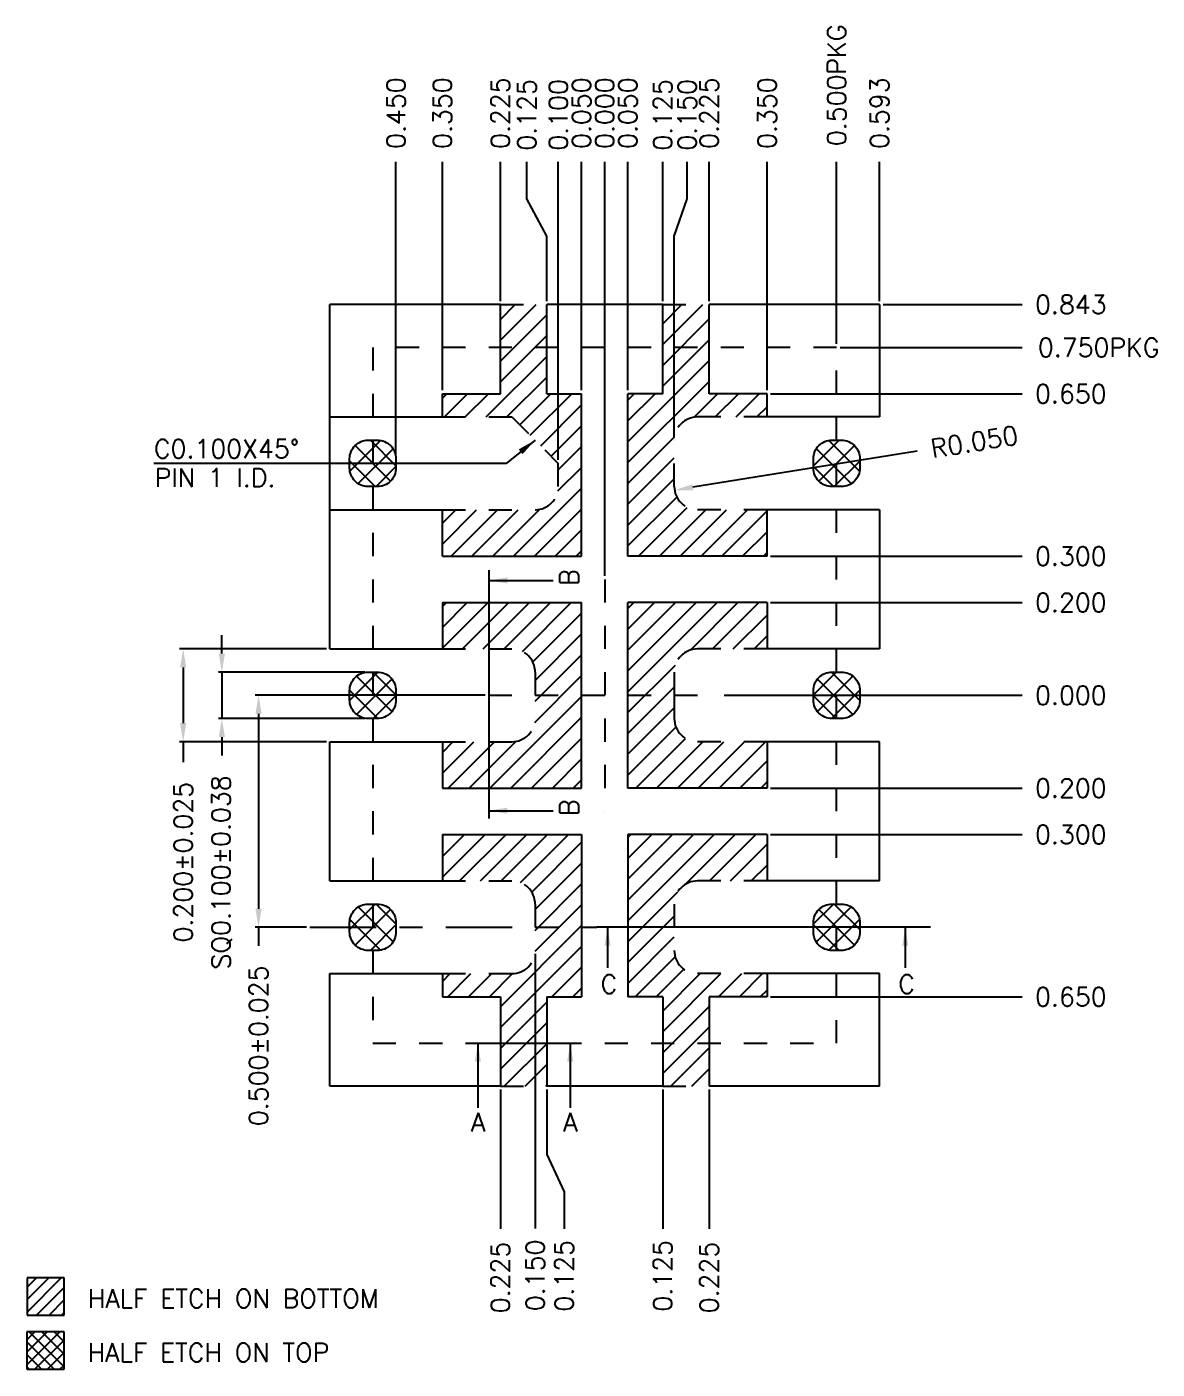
# Model space of a CAD drawing. Header units: millimetres. Extents: x 424.8 to 433.56, y 107.99 to 113.78.
# Drawn here: x 424.8 to 429.67, y 107.99 to 113.78 of the extents above; entities that cross this region are included whole.
import ezdxf
from ezdxf.enums import TextEntityAlignment as Align

# ---------------------------------------------------------------- set-up
doc = ezdxf.new("R2010")
doc.units = ezdxf.units.MM
doc.header["$LTSCALE"] = 0.5
doc.header["$PDMODE"] = 98
for name, pattern in [('CENTER', [50.8, 31.75, -6.35, 6.35, -6.35]), ('CENTER2', [28.575, 19.05, -3.175, 3.175, -3.175]), ('HIDDEN', [0.375, 0.25, -0.125])]:
    doc.linetypes.add(name, pattern=pattern)
doc.layers.add('1', color=7, linetype='Continuous')
doc.layers.add('1D', color=4, linetype='Continuous')
doc.styles.add('SIMPLEX', font='simplex.shx', dxfattribs={"bigfont": 'AllInOneBig.shx'})
doc.dimstyles.new('Standard4', dxfattribs={"dimtxt": 0.08, "dimasz": 0.08, "dimexe": 0.015, "dimexo": 0.015, "dimgap": 0.05, "dimtad": 1, "dimdec": 3, "dimlfac": 0.5, "dimrnd": 5e-06, "dimzin": 1, "dimtxsty": 'SIMPLEX', "dimcen": 0.1905, "dimclrd": 256, "dimclre": 256, "dimclrt": 256, "dimazin": 3, "dimtp": 0.03, "dimtm": 0.05, "dimtfac": 0.8, "dimtdec": 3, "dimtmove": 0, "dimatfit": 3, "dimfxl": 0.05, "dimtzin": 4, "dimlwd": -1, "dimlwe": -1})

# ---------------------------------------------------------------- blocks, each defined once
blk = doc.blocks.new('*D150')
at = {"ltscale": 0.1, "transparency": 16777216}
blk.add_line((428.3049, 112.397), (429.0899, 112.397), dxfattribs=at)
at = {"layer": 'Defpoints', "color": 0, "ltscale": 0.1, "transparency": 16777216}
for p in [(428.2899, 112.397), (429.0899, 112.397), (427.2899, 110.897)]:
    blk.add_point(p, dxfattribs=at)
at = {"ltscale": 0.1, "transparency": 16777216, "insert": (429.4199, 112.397), "char_height": 0.08, "attachment_point": 5, "style": 'SIMPLEX'}
blk.add_mtext('\\A1;0.750PKG', dxfattribs=at)
blk = doc.blocks.new('*D151')
at = {"ltscale": 0.1, "transparency": 16777216}
blk.add_line((428.2899, 112.412), (428.2899, 113.197), dxfattribs=at)
at = {"layer": 'Defpoints', "color": 0, "ltscale": 0.1, "transparency": 16777216}
for p in [(428.2899, 113.197), (428.2899, 112.397), (427.2899, 110.897)]:
    blk.add_point(p, dxfattribs=at)
at = {"ltscale": 0.1, "transparency": 16777216, "insert": (428.2899, 113.527), "char_height": 0.08, "attachment_point": 5, "rotation": 90, "style": 'SIMPLEX'}
blk.add_mtext('\\A1;0.500PKG', dxfattribs=at)
blk = doc.blocks.new('*D152')
at = {"ltscale": 0.1, "transparency": 16777216}
blk.add_line((428.4899, 112.582), (429.0899, 112.582), dxfattribs=at)
at = {"layer": 'Defpoints', "color": 0, "ltscale": 0.1, "transparency": 16777216}
for p in [(428.4749, 112.582), (429.0899, 112.582), (427.2899, 110.897)]:
    blk.add_point(p, dxfattribs=at)
at = {"ltscale": 0.1, "transparency": 16777216, "insert": (429.2999, 112.582), "char_height": 0.08, "attachment_point": 5, "style": 'SIMPLEX'}
blk.add_mtext('\\A1;0.843', dxfattribs=at)
blk = doc.blocks.new('*D153')
at = {"ltscale": 0.1, "transparency": 16777216}
blk.add_line((428.4749, 112.597), (428.4749, 113.197), dxfattribs=at)
at = {"layer": 'Defpoints', "color": 0, "ltscale": 0.1, "transparency": 16777216}
for p in [(428.4749, 113.197), (428.4749, 112.582), (427.2899, 110.897)]:
    blk.add_point(p, dxfattribs=at)
at = {"ltscale": 0.1, "transparency": 16777216, "insert": (428.4749, 113.407), "char_height": 0.08, "attachment_point": 5, "rotation": 90, "style": 'SIMPLEX'}
blk.add_mtext('\\A1;0.593', dxfattribs=at)
blk = doc.blocks.new('*D154')
at = {"ltscale": 0.1, "transparency": 16777216}
blk.add_line((428.0049, 112.197), (429.0899, 112.197), dxfattribs=at)
at = {"layer": 'Defpoints', "color": 0, "ltscale": 0.1, "transparency": 16777216}
for p in [(427.9899, 112.197), (429.0899, 112.197), (427.2899, 110.897)]:
    blk.add_point(p, dxfattribs=at)
at = {"ltscale": 0.1, "transparency": 16777216, "insert": (429.2999, 112.197), "char_height": 0.08, "attachment_point": 5, "style": 'SIMPLEX'}
blk.add_mtext('\\A1;0.650', dxfattribs=at)
blk = doc.blocks.new('*D155')
at = {"ltscale": 0.1, "transparency": 16777216}
blk.add_line((428.0049, 111.497), (429.0899, 111.497), dxfattribs=at)
at = {"layer": 'Defpoints', "color": 0, "ltscale": 0.1, "transparency": 16777216}
for p in [(427.9899, 111.497), (429.0899, 111.497), (427.2899, 110.897)]:
    blk.add_point(p, dxfattribs=at)
at = {"ltscale": 0.1, "transparency": 16777216, "insert": (429.2999, 111.497), "char_height": 0.08, "attachment_point": 5, "style": 'SIMPLEX'}
blk.add_mtext('\\A1;0.300', dxfattribs=at)
blk = doc.blocks.new('*D156')
at = {"ltscale": 0.1, "transparency": 16777216}
blk.add_line((428.0049, 111.297), (429.0899, 111.297), dxfattribs=at)
at = {"layer": 'Defpoints', "color": 0, "ltscale": 0.1, "transparency": 16777216}
for p in [(427.9899, 111.297), (429.0899, 111.297), (427.2899, 110.897)]:
    blk.add_point(p, dxfattribs=at)
at = {"ltscale": 0.1, "transparency": 16777216, "insert": (429.2999, 111.297), "char_height": 0.08, "attachment_point": 5, "style": 'SIMPLEX'}
blk.add_mtext('\\A1;0.200', dxfattribs=at)
blk = doc.blocks.new('*D157')
at = {"ltscale": 0.1, "transparency": 16777216}
blk.add_line((428.0049, 110.497), (429.0899, 110.497), dxfattribs=at)
at = {"layer": 'Defpoints', "color": 0, "ltscale": 0.1, "transparency": 16777216}
for p in [(427.2899, 110.897), (427.9899, 110.497), (429.0899, 110.497)]:
    blk.add_point(p, dxfattribs=at)
at = {"ltscale": 0.1, "transparency": 16777216, "insert": (429.2999, 110.497), "char_height": 0.08, "attachment_point": 5, "style": 'SIMPLEX'}
blk.add_mtext('\\A1;0.200', dxfattribs=at)
blk = doc.blocks.new('*D158')
at = {"ltscale": 0.1, "transparency": 16777216}
blk.add_line((428.0049, 110.297), (429.0899, 110.297), dxfattribs=at)
at = {"layer": 'Defpoints', "color": 0, "ltscale": 0.1, "transparency": 16777216}
for p in [(427.2899, 110.897), (427.9899, 110.297), (429.0899, 110.297)]:
    blk.add_point(p, dxfattribs=at)
at = {"ltscale": 0.1, "transparency": 16777216, "insert": (429.2999, 110.297), "char_height": 0.08, "attachment_point": 5, "style": 'SIMPLEX'}
blk.add_mtext('\\A1;0.300', dxfattribs=at)
blk = doc.blocks.new('*D159')
at = {"ltscale": 0.1, "transparency": 16777216}
blk.add_line((428.0049, 109.597), (429.0899, 109.597), dxfattribs=at)
at = {"layer": 'Defpoints', "color": 0, "ltscale": 0.1, "transparency": 16777216}
for p in [(427.2899, 110.897), (427.9899, 109.597), (429.0899, 109.597)]:
    blk.add_point(p, dxfattribs=at)
at = {"ltscale": 0.1, "transparency": 16777216, "insert": (429.2999, 109.597), "char_height": 0.08, "attachment_point": 5, "style": 'SIMPLEX'}
blk.add_mtext('\\A1;0.650', dxfattribs=at)
blk = doc.blocks.new('*D160')
at = {"ltscale": 0.1, "transparency": 16777216}
blk.add_line((427.7399, 109.197), (427.7399, 108.597), dxfattribs=at)
at = {"layer": 'Defpoints', "color": 0, "ltscale": 0.1, "transparency": 16777216}
for p in [(427.2899, 110.897), (427.7399, 109.212), (427.7399, 108.597)]:
    blk.add_point(p, dxfattribs=at)
at = {"ltscale": 0.1, "transparency": 16777216, "insert": (427.7399, 108.387), "char_height": 0.08, "attachment_point": 5, "rotation": 90, "style": 'SIMPLEX'}
blk.add_mtext('\\A1;0.225', dxfattribs=at)
blk = doc.blocks.new('*D161')
at = {"ltscale": 0.1, "transparency": 16777216}
blk.add_line((427.5399, 109.197), (427.5399, 108.597), dxfattribs=at)
at = {"layer": 'Defpoints', "color": 0, "ltscale": 0.1, "transparency": 16777216}
for p in [(427.2899, 110.897), (427.5399, 109.212), (427.5399, 108.597)]:
    blk.add_point(p, dxfattribs=at)
at = {"ltscale": 0.1, "transparency": 16777216, "insert": (427.5399, 108.3946), "char_height": 0.08, "attachment_point": 5, "rotation": 90, "style": 'SIMPLEX'}
blk.add_mtext('\\A1;0.125', dxfattribs=at)
blk = doc.blocks.new('*D162')
at = {"ltscale": 0.1, "transparency": 16777216}
for p, q in [((427.0399, 109.197), (427.0399, 108.917)), ((427.0399, 108.917), (427.1152, 108.757)), ((427.1152, 108.757), (427.1152, 108.597))]:
    blk.add_line(p, q, dxfattribs=at)
at = {"layer": 'Defpoints', "color": 0, "ltscale": 0.1, "transparency": 16777216}
for p in [(427.2899, 110.897), (427.0399, 109.212), (427.1152, 108.597)]:
    blk.add_point(p, dxfattribs=at)
at = {"ltscale": 0.1, "transparency": 16777216, "insert": (427.1152, 108.3946), "char_height": 0.08, "attachment_point": 5, "rotation": 90, "style": 'SIMPLEX'}
blk.add_mtext('\\A1;0.125', dxfattribs=at)
blk = doc.blocks.new('*D163')
at = {"ltscale": 0.1, "transparency": 16777216}
blk.add_line((426.8399, 109.197), (426.8399, 108.597), dxfattribs=at)
at = {"layer": 'Defpoints', "color": 0, "ltscale": 0.1, "transparency": 16777216}
for p in [(427.2899, 110.897), (426.8399, 109.212), (426.8399, 108.597)]:
    blk.add_point(p, dxfattribs=at)
at = {"ltscale": 0.1, "transparency": 16777216, "insert": (426.8399, 108.387), "char_height": 0.08, "attachment_point": 5, "rotation": 90, "style": 'SIMPLEX'}
blk.add_mtext('\\A1;0.225', dxfattribs=at)
blk = doc.blocks.new('*D164')
at = {"ltscale": 0.1, "transparency": 16777216}
for p, q in [((426.0899, 111.097), (425.4572, 111.097)), ((425.4722, 111.017), (425.4722, 110.777)), ((426.0899, 110.697), (425.4572, 110.697)), ((425.4722, 110.697), (425.4722, 110.6088))]:
    blk.add_line(p, q, dxfattribs=at)
for points in [[(425.4589, 111.017), (425.4856, 111.017), (425.4722, 111.097)], [(425.4589, 110.777), (425.4856, 110.777), (425.4722, 110.697)]]:
    blk.add_solid(points, dxfattribs=at)
at = {"layer": 'Defpoints', "color": 0, "ltscale": 0.1, "transparency": 16777216}
for p in [(425.4722, 111.097), (426.1049, 111.097), (426.1049, 110.697)]:
    blk.add_point(p, dxfattribs=at)
at = {"ltscale": 0.1, "transparency": 16777216, "insert": (425.4722, 110.1778), "char_height": 0.08, "attachment_point": 5, "rotation": 90, "style": 'SIMPLEX'}
blk.add_mtext('\\A1;0.200%%P0.025', dxfattribs=at)
blk = doc.blocks.new('*D165')
at = {"ltscale": 0.1, "transparency": 16777216}
for p, q in [((426.7749, 110.897), (425.7824, 110.897)), ((425.7974, 110.817), (425.7974, 109.977)), ((426.0039, 109.897), (425.7824, 109.897)), ((425.7974, 109.897), (425.7974, 109.817))]:
    blk.add_line(p, q, dxfattribs=at)
for points in [[(425.7841, 110.817), (425.8108, 110.817), (425.7974, 110.897)], [(425.7841, 109.977), (425.8108, 109.977), (425.7974, 109.897)]]:
    blk.add_solid(points, dxfattribs=at)
at = {"layer": 'Defpoints', "color": 0, "ltscale": 0.1, "transparency": 16777216}
for p in [(426.7899, 110.897), (425.7974, 109.897), (426.0189, 109.897)]:
    blk.add_point(p, dxfattribs=at)
at = {"ltscale": 0.1, "transparency": 16777216, "insert": (425.7974, 109.386), "char_height": 0.08, "attachment_point": 5, "rotation": 90, "style": 'SIMPLEX'}
blk.add_mtext('\\A1;0.500%%P0.025', dxfattribs=at)
blk = doc.blocks.new('*D166')
at = {"ltscale": 0.1, "transparency": 16777216}
blk.add_line((427.8049, 110.897), (429.0899, 110.897), dxfattribs=at)
at = {"layer": 'Defpoints', "color": 0, "ltscale": 0.1, "transparency": 16777216}
for p in [(427.2899, 110.897), (427.7899, 110.897), (429.0899, 110.897)]:
    blk.add_point(p, dxfattribs=at)
at = {"ltscale": 0.1, "transparency": 16777216, "insert": (429.2999, 110.897), "char_height": 0.08, "attachment_point": 5, "style": 'SIMPLEX'}
blk.add_mtext('\\A1;0.000', dxfattribs=at)
blk = doc.blocks.new('*D167')
at = {"ltscale": 0.1, "transparency": 16777216}
blk.add_line((427.2899, 111.412), (427.2899, 113.197), dxfattribs=at)
at = {"layer": 'Defpoints', "color": 0, "ltscale": 0.1, "transparency": 16777216}
for p in [(427.2899, 113.197), (427.2899, 111.397), (427.2899, 110.897)]:
    blk.add_point(p, dxfattribs=at)
at = {"ltscale": 0.1, "transparency": 16777216, "insert": (427.2899, 113.407), "char_height": 0.08, "attachment_point": 5, "rotation": 90, "style": 'SIMPLEX'}
blk.add_mtext('\\A1;0.000', dxfattribs=at)
blk = doc.blocks.new('*D168')
at = {"ltscale": 0.1, "transparency": 16777216}
blk.add_line((427.7399, 112.597), (427.7399, 113.197), dxfattribs=at)
at = {"layer": 'Defpoints', "color": 0, "ltscale": 0.1, "transparency": 16777216}
for p in [(427.7399, 113.197), (427.7399, 112.582), (427.2899, 110.897)]:
    blk.add_point(p, dxfattribs=at)
at = {"ltscale": 0.1, "transparency": 16777216, "insert": (427.7399, 113.407), "char_height": 0.08, "attachment_point": 5, "rotation": 90, "style": 'SIMPLEX'}
blk.add_mtext('\\A1;0.225', dxfattribs=at)
blk = doc.blocks.new('*D169')
at = {"ltscale": 0.1, "transparency": 16777216}
blk.add_line((427.5399, 112.597), (427.5399, 113.197), dxfattribs=at)
at = {"layer": 'Defpoints', "color": 0, "ltscale": 0.1, "transparency": 16777216}
for p in [(427.5399, 113.197), (427.5399, 112.582), (427.2899, 110.897)]:
    blk.add_point(p, dxfattribs=at)
at = {"ltscale": 0.1, "transparency": 16777216, "insert": (427.5399, 113.3994), "char_height": 0.08, "attachment_point": 5, "rotation": 90, "style": 'SIMPLEX'}
blk.add_mtext('\\A1;0.125', dxfattribs=at)
blk = doc.blocks.new('*D170')
at = {"ltscale": 0.1, "transparency": 16777216}
blk.add_line((427.3899, 112.212), (427.3899, 113.197), dxfattribs=at)
at = {"layer": 'Defpoints', "color": 0, "ltscale": 0.1, "transparency": 16777216}
for p in [(427.3899, 113.197), (427.3899, 112.197), (427.2899, 110.897)]:
    blk.add_point(p, dxfattribs=at)
at = {"ltscale": 0.1, "transparency": 16777216, "insert": (427.3899, 113.407), "char_height": 0.08, "attachment_point": 5, "rotation": 90, "style": 'SIMPLEX'}
blk.add_mtext('\\A1;0.050', dxfattribs=at)
blk = doc.blocks.new('*D171')
at = {"ltscale": 0.1, "transparency": 16777216}
blk.add_line((427.1899, 112.212), (427.1899, 113.197), dxfattribs=at)
at = {"layer": 'Defpoints', "color": 0, "ltscale": 0.1, "transparency": 16777216}
for p in [(427.1899, 113.197), (427.1899, 112.197), (427.2899, 110.897)]:
    blk.add_point(p, dxfattribs=at)
at = {"ltscale": 0.1, "transparency": 16777216, "insert": (427.1899, 113.407), "char_height": 0.08, "attachment_point": 5, "rotation": 90, "style": 'SIMPLEX'}
blk.add_mtext('\\A1;0.050', dxfattribs=at)
blk = doc.blocks.new('*D172')
at = {"ltscale": 0.1, "transparency": 16777216}
for p, q in [((426.9539, 113.037), (426.9539, 113.197)), ((427.0399, 112.877), (426.9539, 113.037)), ((427.0399, 112.597), (427.0399, 112.877))]:
    blk.add_line(p, q, dxfattribs=at)
at = {"layer": 'Defpoints', "color": 0, "ltscale": 0.1, "transparency": 16777216}
for p in [(426.9539, 113.197), (427.0399, 112.582), (427.2899, 110.897)]:
    blk.add_point(p, dxfattribs=at)
at = {"ltscale": 0.1, "transparency": 16777216, "insert": (426.9539, 113.3994), "char_height": 0.08, "attachment_point": 5, "rotation": 90, "style": 'SIMPLEX'}
blk.add_mtext('\\A1;0.125', dxfattribs=at)
blk = doc.blocks.new('*D173')
at = {"ltscale": 0.1, "transparency": 16777216}
blk.add_line((426.8399, 112.597), (426.8399, 113.197), dxfattribs=at)
at = {"layer": 'Defpoints', "color": 0, "ltscale": 0.1, "transparency": 16777216}
for p in [(426.8399, 113.197), (426.8399, 112.582), (427.2899, 110.897)]:
    blk.add_point(p, dxfattribs=at)
at = {"ltscale": 0.1, "transparency": 16777216, "insert": (426.8399, 113.407), "char_height": 0.08, "attachment_point": 5, "rotation": 90, "style": 'SIMPLEX'}
blk.add_mtext('\\A1;0.225', dxfattribs=at)
blk = doc.blocks.new('*D174')
at = {"ltscale": 0.1, "transparency": 16777216}
blk.add_line((426.5899, 112.212), (426.5899, 113.197), dxfattribs=at)
at = {"layer": 'Defpoints', "color": 0, "ltscale": 0.1, "transparency": 16777216}
for p in [(426.5899, 113.197), (426.5899, 112.197), (427.2899, 110.897)]:
    blk.add_point(p, dxfattribs=at)
at = {"ltscale": 0.1, "transparency": 16777216, "insert": (426.5899, 113.407), "char_height": 0.08, "attachment_point": 5, "rotation": 90, "style": 'SIMPLEX'}
blk.add_mtext('\\A1;0.350', dxfattribs=at)
blk = doc.blocks.new('*D175')
at = {"ltscale": 0.1, "transparency": 16777216}
blk.add_line((427.9899, 112.212), (427.9899, 113.197), dxfattribs=at)
at = {"layer": 'Defpoints', "color": 0, "ltscale": 0.1, "transparency": 16777216}
for p in [(427.9899, 113.197), (427.9899, 112.197), (427.2899, 110.897)]:
    blk.add_point(p, dxfattribs=at)
at = {"ltscale": 0.1, "transparency": 16777216, "insert": (427.9899, 113.407), "char_height": 0.08, "attachment_point": 5, "rotation": 90, "style": 'SIMPLEX'}
blk.add_mtext('\\A1;0.350', dxfattribs=at)
blk = doc.blocks.new('*D176')
at = {"ltscale": 0.1, "transparency": 16777216}
blk.add_line((428.6368, 111.9502), (427.6701, 111.7938), dxfattribs=at)
blk.add_solid([(427.668, 111.807), (427.6723, 111.7806), (427.5912, 111.781)], dxfattribs=at)
at = {"layer": 'Defpoints', "color": 0, "ltscale": 0.1, "transparency": 16777216}
for p in [(427.5912, 111.781), (427.6899, 111.797)]:
    blk.add_point(p, dxfattribs=at)
at = {"ltscale": 0.1, "transparency": 16777216, "insert": (428.8836, 111.9901), "char_height": 0.08, "attachment_point": 5, "rotation": 9.18744, "style": 'SIMPLEX'}
blk.add_mtext('\\A1;R0.050', dxfattribs=at)
blk = doc.blocks.new('*D177')
at = {"ltscale": 0.1, "transparency": 16777216}
for p, q in [((425.6392, 111.077), (425.6392, 111.157)), ((426.2549, 110.997), (425.6242, 110.997)), ((425.6392, 110.997), (425.6392, 110.797)), ((426.2549, 110.797), (425.6242, 110.797)), ((425.6392, 110.717), (425.6392, 110.637))]:
    blk.add_line(p, q, dxfattribs=at)
for points in [[(425.6259, 111.077), (425.6525, 111.077), (425.6392, 110.997)], [(425.6259, 110.717), (425.6525, 110.717), (425.6392, 110.797)]]:
    blk.add_solid(points, dxfattribs=at)
at = {"layer": 'Defpoints', "color": 0, "ltscale": 0.1, "transparency": 16777216}
for p in [(425.6392, 110.997), (426.2699, 110.997), (426.2699, 110.797)]:
    blk.add_point(p, dxfattribs=at)
at = {"ltscale": 0.1, "transparency": 16777216, "insert": (425.6392, 110.1337), "char_height": 0.08, "attachment_point": 5, "rotation": 90, "style": 'SIMPLEX'}
blk.add_mtext('\\A1;SQ0.100%%P0.038', dxfattribs=at)
blk = doc.blocks.new('*D178')
at = {"ltscale": 0.1, "transparency": 16777216}
blk.add_line((426.3899, 111.932), (426.3899, 113.197), dxfattribs=at)
at = {"layer": 'Defpoints', "color": 0, "ltscale": 0.1, "transparency": 16777216}
for p in [(426.3899, 113.197), (426.3899, 111.917), (427.2899, 110.897)]:
    blk.add_point(p, dxfattribs=at)
at = {"ltscale": 0.1, "transparency": 16777216, "insert": (426.3899, 113.407), "char_height": 0.08, "attachment_point": 5, "rotation": 90, "style": 'SIMPLEX'}
blk.add_mtext('\\A1;0.450', dxfattribs=at)
blk = doc.blocks.new('*D179')
at = {"ltscale": 0.1, "transparency": 16777216}
for p, q in [((427.6451, 113.037), (427.6451, 113.197)), ((427.5899, 112.877), (427.6451, 113.037)), ((427.5899, 112.012), (427.5899, 112.877))]:
    blk.add_line(p, q, dxfattribs=at)
at = {"layer": 'Defpoints', "color": 0, "ltscale": 0.1, "transparency": 16777216}
for p in [(427.6451, 113.197), (427.5899, 111.997), (427.2899, 110.897)]:
    blk.add_point(p, dxfattribs=at)
at = {"ltscale": 0.1, "transparency": 16777216, "insert": (427.6451, 113.3994), "char_height": 0.08, "attachment_point": 5, "rotation": 90, "style": 'SIMPLEX'}
blk.add_mtext('\\A1;0.150', dxfattribs=at)
blk = doc.blocks.new('*D180')
at = {"ltscale": 0.1, "transparency": 16777216}
blk.add_line((427.0899, 111.912), (427.0899, 113.197), dxfattribs=at)
at = {"layer": 'Defpoints', "color": 0, "ltscale": 0.1, "transparency": 16777216}
for p in [(427.0899, 113.197), (427.0899, 111.897), (427.2899, 110.897)]:
    blk.add_point(p, dxfattribs=at)
at = {"ltscale": 0.1, "transparency": 16777216, "insert": (427.0899, 113.3994), "char_height": 0.08, "attachment_point": 5, "rotation": 90, "style": 'SIMPLEX'}
blk.add_mtext('\\A1;0.100', dxfattribs=at)
blk = doc.blocks.new('*D227')
at = {"ltscale": 0.1, "transparency": 16777216}
blk.add_line((426.9899, 109.782), (426.9899, 108.5986), dxfattribs=at)
at = {"layer": 'Defpoints', "color": 0, "ltscale": 0.1, "transparency": 16777216}
for p in [(427.2899, 110.897), (426.9899, 109.797), (426.9899, 108.5986)]:
    blk.add_point(p, dxfattribs=at)
at = {"ltscale": 0.1, "transparency": 16777216, "insert": (426.9899, 108.3963), "char_height": 0.08, "attachment_point": 5, "rotation": 90, "style": 'SIMPLEX'}
blk.add_mtext('\\A1;0.150', dxfattribs=at)

msp = doc.modelspace()

# ---------------------------------------------------------------- hatches: boundary and pattern name
at = {"ltscale": 0.1}
h = msp.add_hatch(dxfattribs=at)
h.set_pattern_fill('ANSI31', color=4, scale=0.02, style=0)
h.set_pattern_definition([(45, (492.28157, 114.738305), (-0.04490128, 0.04490128), [])])
h.paths.add_polyline_path([(427.0399, 112.582), (426.8399, 112.582), (426.8399, 112.197), (426.5899, 112.197), (426.5899, 112.097), (426.8899, 112.097), (427.0899, 111.897), (427.0899, 111.797, -0.414214), (426.9899, 111.697), (426.5899, 111.697), (426.5899, 111.497), (427.1899, 111.497), (427.1899, 112.197), (427.0399, 112.197)])
h.paths.add_polyline_path([(427.7399, 112.582), (427.5399, 112.582), (427.5399, 112.197), (427.3899, 112.197), (427.3899, 111.497), (427.9899, 111.497), (427.9899, 111.697), (427.6899, 111.697, -0.414214), (427.5899, 111.797), (427.5899, 111.997, -0.414214), (427.6899, 112.097), (427.9899, 112.097), (427.9899, 112.197), (427.7399, 112.197)])
h.paths.add_polyline_path([(427.1899, 111.297), (426.5899, 111.297), (426.5899, 111.097), (426.8899, 111.097, -0.414214), (426.9899, 110.997), (426.9899, 110.897), (427.1899, 110.897)])
h.paths.add_polyline_path([(427.1899, 110.897), (426.9899, 110.897), (426.9899, 110.797, -0.414214), (426.8899, 110.697), (426.5899, 110.697), (426.5899, 110.497), (427.1899, 110.497)])
h.paths.add_polyline_path([(427.9899, 111.297), (427.3899, 111.297), (427.3899, 110.897), (427.5899, 110.897), (427.5899, 110.997, -0.414214), (427.6899, 111.097), (427.9899, 111.097)])
h.paths.add_polyline_path([(427.9899, 110.697), (427.6899, 110.697, -0.414214), (427.5899, 110.797), (427.5899, 110.897), (427.3899, 110.897), (427.3899, 110.497), (427.9899, 110.497)])
h.paths.add_polyline_path([(427.9899, 110.297), (427.3899, 110.297), (427.3899, 109.597), (427.5399, 109.597), (427.5399, 109.212), (427.7399, 109.212), (427.7399, 109.597), (427.9899, 109.597), (427.9899, 109.697), (427.6899, 109.697, -0.414214), (427.5899, 109.797), (427.5899, 109.997, -0.414214), (427.6899, 110.097), (427.9899, 110.097)])
h.paths.add_polyline_path([(427.1899, 110.297), (426.5899, 110.297), (426.5899, 110.097), (426.8899, 110.097, -0.414214), (426.9899, 109.997), (426.9899, 109.797, -0.414214), (426.8899, 109.697), (426.5899, 109.697), (426.5899, 109.597), (426.8399, 109.597), (426.8399, 109.212), (427.0399, 109.212), (427.0399, 109.597), (427.1899, 109.597)])
h = msp.add_hatch(dxfattribs=at)
h.set_pattern_fill('ANSI37', color=6, scale=0.02, style=0)
h.set_pattern_definition([(45, (427.28989, 110.896994), (-0.0449013, 0.0449013), []), (135, (427.28989, 110.896994), (-0.0449013, -0.0449013), [])])
h.paths.add_polyline_path([(426.3099, 110.997), (426.2699, 110.997, 0.414214), (426.1899, 110.917), (426.1899, 110.877, 0.414214), (426.2699, 110.797), (426.3099, 110.797, 0.414214), (426.3899, 110.877), (426.3899, 110.917, 0.414214)])
h.paths.add_polyline_path([(426.3099, 109.997), (426.2699, 109.997, 0.414214), (426.1899, 109.917), (426.1899, 109.897), (426.3899, 109.897), (426.3899, 109.917, 0.414214)])
h.paths.add_polyline_path([(426.3899, 109.877), (426.3899, 109.897), (426.1899, 109.897), (426.1899, 109.877, 0.414214), (426.2699, 109.797), (426.3099, 109.797, 0.414214)])
h.paths.add_polyline_path([(428.3899, 109.917, 0.414214), (428.3099, 109.997), (428.2699, 109.997, 0.414214), (428.1899, 109.917), (428.1899, 109.877, 0.414214), (428.2699, 109.797), (428.3099, 109.797, 0.414214), (428.3899, 109.877)])
h.paths.add_polyline_path([(428.3899, 110.917, 0.414214), (428.3099, 110.997), (428.2699, 110.997, 0.414214), (428.1899, 110.917), (428.1899, 110.877, 0.414214), (428.2699, 110.797), (428.3099, 110.797, 0.414214), (428.3899, 110.877)])
h.paths.add_polyline_path([(428.3899, 111.917, 0.414214), (428.3099, 111.997), (428.2699, 111.997, 0.414214), (428.1899, 111.917), (428.1899, 111.877, 0.414214), (428.2699, 111.797), (428.3099, 111.797, 0.414214), (428.3899, 111.877)])
h.paths.add_polyline_path([(426.3899, 111.917, 0.414214), (426.3099, 111.997), (426.2699, 111.997, 0.414214), (426.1899, 111.917), (426.1899, 111.877, 0.414214), (426.2699, 111.797), (426.3099, 111.797, 0.414214), (426.3899, 111.877)])
at = {"layer": '1D'}
h = msp.add_hatch(dxfattribs=at)
h.set_pattern_fill('ANSI31', color=256, scale=0.012, angle=360, style=0)
h.set_pattern_definition([(45, (426.764696, 110.418822), (-0.02694077, 0.02694077), [])])
h.paths.add_polyline_path([(424.9599, 108.2248), (424.9599, 108.3856), (424.7991, 108.3856), (424.7991, 108.2248)])
h = msp.add_hatch(dxfattribs=at)
h.set_pattern_fill('ANSI37', color=6, scale=0.012, angle=360, style=0)
h.set_pattern_definition([(45, (427.13745, 111.21189), (-0.02694077, 0.02694077), []), (135, (427.13745, 111.21189), (-0.02694077, -0.02694077), [])])
h.paths.add_polyline_path([(424.9591, 107.9919), (424.9591, 108.1527), (424.7983, 108.1527), (424.7983, 107.9919)])

# ---------------------------------------------------------------- linework, layer by layer
at = {"ltscale": 0.1}
for p, q in [((426.1049, 112.097), (426.1049, 112.582)), ((426.8399, 112.582), (426.1049, 112.582)), ((426.8399, 112.197), (426.8399, 112.582)), ((427.0399, 112.197), (427.0399, 112.582)), ((427.5399, 112.582), (427.0399, 112.582)), ((427.5399, 112.197), (427.5399, 112.582)), ((427.7399, 112.197), (427.7399, 112.582)), ((428.4749, 112.582), (427.7399, 112.582)), ((428.4749, 112.582), (428.4749, 112.097)), ((426.5899, 112.097), (426.5899, 112.197)), ((426.5899, 112.197), (426.8399, 112.197)), ((427.0399, 112.197), (427.1899, 112.197)), ((427.1899, 111.497), (427.1899, 112.197)), ((427.3899, 111.497), (427.3899, 112.197)), ((427.5399, 112.197), (427.3899, 112.197)), ((427.9899, 112.197), (427.7399, 112.197)), ((427.9899, 112.097), (427.9899, 112.197)), ((426.1049, 112.097), (426.5899, 112.097)), ((426.1049, 111.697), (426.1049, 112.097)), ((428.4749, 112.097), (427.9899, 112.097)), ((426.1049, 111.697), (426.5899, 111.697)), ((426.1049, 111.097), (426.1049, 111.697)), ((426.5899, 111.497), (426.5899, 111.697)), ((428.4749, 111.697), (427.9899, 111.697)), ((427.9899, 111.497), (427.9899, 111.697)), ((428.4749, 111.697), (428.4749, 111.097)), ((426.5899, 111.497), (427.1899, 111.497)), ((427.9899, 111.497), (427.3899, 111.497)), ((426.7899, 111.4359), (426.7899, 110.3663)), ((426.5899, 111.297), (426.5899, 111.097)), ((426.5899, 111.297), (427.1899, 111.297)), ((427.1899, 110.497), (427.1899, 111.297)), ((427.9899, 111.297), (427.3899, 111.297)), ((427.3899, 110.497), (427.3899, 111.297)), ((427.9899, 111.297), (427.9899, 111.097)), ((426.1049, 111.097), (426.5899, 111.097)), ((428.4749, 111.097), (427.9899, 111.097)), ((426.1049, 110.697), (426.5899, 110.697)), ((426.1049, 110.097), (426.1049, 110.697)), ((426.5899, 110.697), (426.5899, 110.497)), ((428.4749, 110.697), (427.9899, 110.697)), ((427.9899, 110.697), (427.9899, 110.497)), ((428.4749, 110.097), (428.4749, 110.697)), ((426.5899, 110.497), (427.1899, 110.497)), ((427.9899, 110.497), (427.3899, 110.497)), ((426.5899, 110.297), (427.1899, 110.297)), ((426.5899, 110.297), (426.5899, 110.097)), ((427.1899, 110.297), (427.1899, 109.597)), ((427.9899, 110.297), (427.3899, 110.297)), ((427.3899, 110.297), (427.3899, 109.597)), ((427.9899, 110.297), (427.9899, 110.097)), ((426.1049, 110.097), (426.5899, 110.097)), ((428.4749, 110.097), (427.9899, 110.097)), ((426.1049, 109.697), (426.5899, 109.697)), ((426.1049, 109.212), (426.1049, 109.697)), ((426.5899, 109.697), (426.5899, 109.597)), ((427.9899, 109.697), (427.9899, 109.597)), ((428.4749, 109.697), (427.9899, 109.697)), ((428.4749, 109.212), (428.4749, 109.697)), ((426.5899, 109.597), (426.8399, 109.597)), ((426.8399, 109.597), (426.8399, 109.212)), ((427.0399, 109.597), (427.1899, 109.597)), ((427.0399, 109.597), (427.0399, 109.212)), ((427.5399, 109.597), (427.3899, 109.597)), ((427.5399, 109.597), (427.5399, 109.212)), ((427.9899, 109.597), (427.7399, 109.597)), ((427.7399, 109.597), (427.7399, 109.212)), ((426.7006, 109.397), (427.1861, 109.397)), ((426.8399, 109.212), (426.1049, 109.212)), ((427.5399, 109.212), (427.0399, 109.212)), ((428.4749, 109.212), (427.7399, 109.212))]:
    msp.add_line(p, q, dxfattribs=at)
at = {"linetype": 'HIDDEN', "ltscale": 0.2}
for p, q in [((426.8399, 112.582), (427.0399, 112.582)), ((427.5399, 112.582), (427.7399, 112.582)), ((426.8399, 109.212), (427.0399, 109.212)), ((427.5399, 109.212), (427.7399, 109.212))]:
    msp.add_line(p, q, dxfattribs=at)
at = {"linetype": 'HIDDEN', "ltscale": 0.3}
for p, q in [((426.5899, 112.097), (426.8899, 112.097)), ((426.8899, 112.097), (427.0899, 111.897)), ((427.9899, 112.097), (427.6899, 112.097)), ((427.5899, 111.797), (427.5899, 111.997)), ((427.0899, 111.797), (427.0899, 111.897)), ((426.5899, 111.697), (426.9899, 111.697)), ((427.9899, 111.697), (427.6899, 111.697)), ((426.5899, 111.097), (426.8899, 111.097)), ((427.9899, 111.097), (427.6899, 111.097)), ((426.9899, 110.997), (426.9899, 110.797)), ((426.5899, 110.697), (426.8899, 110.697)), ((427.9899, 110.697), (427.6899, 110.697)), ((426.5899, 110.097), (426.8899, 110.097)), ((427.9899, 110.097), (427.6899, 110.097)), ((426.9899, 109.997), (426.9899, 109.797)), ((427.5899, 109.997), (427.5899, 109.797)), ((426.5899, 109.697), (426.8899, 109.697)), ((427.9899, 109.697), (427.6899, 109.697))]:
    msp.add_line(p, q, dxfattribs=at)
at = {"color": 4, "linetype": 'CENTER', "ltscale": 0.005}
for p, q in [((427.2899, 111.397), (427.2899, 110.397)), ((426.7899, 110.897), (427.7899, 110.897))]:
    msp.add_line(p, q, dxfattribs=at)
at = {"ltscale": 0.3}
msp.add_line((427.5899, 110.997), (427.5899, 110.797), dxfattribs=at)
at = {"color": 1, "linetype": 'CENTER2', "ltscale": 0.03}
msp.add_line((426.0189, 109.897), (427.2553, 109.897), dxfattribs=at)
at = {"color": 1, "ltscale": 0.03}
msp.add_line((428.6942, 109.897), (427.2556, 109.897), dxfattribs=at)
at = {"color": 1, "linetype": 'HIDDEN', "ltscale": 0.5}
msp.add_lwpolyline([(426.2899, 109.397), (428.2899, 109.397), (428.2899, 112.397), (426.2899, 112.397)], close=True, dxfattribs=at)
at = {"ltscale": 0.1}
for points in [[(426.1899, 111.877), (426.1899, 111.917, -0.414214), (426.2699, 111.997), (426.3099, 111.997, -0.414214), (426.3899, 111.917), (426.3899, 111.877, -0.414214), (426.3099, 111.797), (426.2699, 111.797, -0.414214)], [(428.1899, 111.877), (428.1899, 111.917, -0.414214), (428.2699, 111.997), (428.3099, 111.997, -0.414214), (428.3899, 111.917), (428.3899, 111.877, -0.414214), (428.3099, 111.797), (428.2699, 111.797, -0.414214)], [(426.1899, 110.877), (426.1899, 110.917, -0.414214), (426.2699, 110.997), (426.3099, 110.997, -0.414214), (426.3899, 110.917), (426.3899, 110.877, -0.414214), (426.3099, 110.797), (426.2699, 110.797, -0.414214)], [(428.1899, 110.877), (428.1899, 110.917, -0.414214), (428.2699, 110.997), (428.3099, 110.997, -0.414214), (428.3899, 110.917), (428.3899, 110.877, -0.414214), (428.3099, 110.797), (428.2699, 110.797, -0.414214)], [(426.1899, 109.877), (426.1899, 109.917, -0.414214), (426.2699, 109.997), (426.3099, 109.997, -0.414214), (426.3899, 109.917), (426.3899, 109.877, -0.414214), (426.3099, 109.797), (426.2699, 109.797, -0.414214)], [(428.1899, 109.877), (428.1899, 109.917, -0.414214), (428.2699, 109.997), (428.3099, 109.997, -0.414214), (428.3899, 109.917), (428.3899, 109.877, -0.414214), (428.3099, 109.797), (428.2699, 109.797, -0.414214)]]:
    msp.add_lwpolyline(points, format="xyb", close=True, dxfattribs=at)
at = {"linetype": 'HIDDEN', "ltscale": 0.3}
for centre, start, end in [((427.6899, 111.997), 90, 180), ((426.9899, 111.797), 270, 0), ((427.6899, 111.797), 180, 270), ((426.8899, 110.997), 0, 90), ((427.6899, 110.997), 90, 180), ((426.8899, 110.797), 270, 0), ((427.6899, 110.797), 180, 270), ((426.8899, 109.997), 0, 90), ((427.6899, 109.997), 90, 180), ((426.8899, 109.797), 270, 0), ((427.6899, 109.797), 180, 270)]:
    msp.add_arc(centre, 0.1, start, end, dxfattribs=at)
at = {"layer": '1'}
for p, q in [((424.9599, 108.3856), (424.7991, 108.3856)), ((424.7991, 108.3856), (424.7991, 108.2248)), ((424.9599, 108.2248), (424.9599, 108.3856)), ((424.7991, 108.2248), (424.9599, 108.2248)), ((424.9591, 108.1527), (424.7983, 108.1527)), ((424.7983, 108.1527), (424.7983, 107.9919)), ((424.9591, 107.9919), (424.9591, 108.1527)), ((424.7983, 107.9919), (424.9591, 107.9919))]:
    msp.add_line(p, q, dxfattribs=at)

# ---------------------------------------------------------------- texts
at = {"layer": '1D', "linetype": 'ByBlock', "style": 'SIMPLEX'}
msp.add_text('HALF ETCH ON BOTTOM', height=0.08, dxfattribs=at).set_placement((425.0611, 108.2966), align=Align.MIDDLE_LEFT)
at = {"layer": '1D', "color": 6, "linetype": 'ByBlock', "style": 'SIMPLEX'}
msp.add_text('HALF ETCH ON TOP', height=0.08, dxfattribs=at).set_placement((425.0602, 108.0637), align=Align.MIDDLE_LEFT)
at = {"layer": '1D', "color": 0, "ltscale": 0.1, "char_height": 0.08, "attachment_point": 1, "style": 'SIMPLEX'}
for s, insert, width in [('C0.100X45%%D', (425.3458, 111.9998), 0.425832), ('PIN 1 I.D.', (425.3489, 111.8754), 0.562404), ('C', (427.2719, 109.6919), 0.085658), ('C', (428.5555, 109.6919), 0.085658), ('A', (426.7128, 109.0969), 0.085658), ('A', (427.1108, 109.0969), 0.085658)]:
    msp.add_mtext(s, dxfattribs=dict(at, insert=insert, width=width))
at = {"layer": '1D', "color": 0, "ltscale": 0.1, "char_height": 0.08, "width": 0.085658, "attachment_point": 7, "rotation": 90, "style": 'SIMPLEX'}
for insert in [(427.177, 111.3692), (427.177, 110.3769)]:
    msp.add_mtext('B', dxfattribs=dict(at, insert=insert))

# ---------------------------------------------------------------- dimensions: what is measured, and where the dimension line sits
at = {"ltscale": 0.1}
for offset, dtype, picture, middle in [((0, 0.8), 1, '*D151', (428.2899, 113.527)), ((0.8, 0), 0, '*D150', (429.4199, 112.397))]:
    dim = msp.add_ordinate_dim(feature_location=(428.2899, 112.397), offset=offset, dtype=dtype, origin=(427.2899, 110.897), text='<>PKG', dimstyle='Standard4', dxfattribs=at)
    dim.commit()
    dim.dimension.update_dxf_attribs({"geometry": picture, "text_midpoint": middle})
for feature_location, offset, dtype, origin, picture, middle in [((426.3899, 111.917), (0, 1.28), 1, (427.2899, 110.897), '*D178', (426.3899, 113.407)), ((426.5899, 112.197), (0, 1), 1, (427.2899, 110.897), '*D174', (426.5899, 113.407)), ((426.8399, 112.582), (0, 0.615), 1, (427.2899, 110.897), '*D173', (426.8399, 113.407)), ((427.0399, 112.582), (-0.086, 0.615), 1, (427.2899, 110.897), '*D172', (426.9539, 113.3994)), ((427.0899, 111.897), (0, 1.3), 1, (427.2899, 110.897), '*D180', (427.0899, 113.3994)), ((427.1899, 112.197), (0, 1), 1, (427.2899, 110.897), '*D171', (427.1899, 113.407)), ((427.289888669, 111.3969938203), (0, 1.8), 1, (427.289888669, 110.8969938203), '*D167', (427.289888669, 113.4069938203)), ((428.474888669, 112.5819938203), (0, 0.615), 1, (427.289888669, 110.8969938203), '*D153', (428.474888669, 113.4069938203)), ((427.7399, 112.582), (0, 0.615), 1, (427.2899, 110.897), '*D168', (427.7399, 113.407)), ((427.3899, 112.197), (0, 1), 1, (427.2899, 110.897), '*D170', (427.3899, 113.407)), ((427.9899, 112.197), (0, 1), 1, (427.2899, 110.897), '*D175', (427.9899, 113.407)), ((427.5399, 112.582), (0, 0.615), 1, (427.2899, 110.897), '*D169', (427.5399, 113.3994)), ((427.5899, 111.997), (0.0552, 1.2), 1, (427.2899, 110.897), '*D179', (427.6451, 113.3994)), ((428.474888669, 112.5819938203), (0.615, 0), 0, (427.289888669, 110.8969938203), '*D152', (429.299888669, 112.5819938203)), ((427.9899, 112.197), (1.1, 0), 0, (427.2899, 110.897), '*D154', (429.2999, 112.197)), ((427.9899, 111.497), (1.1, 0), 0, (427.2899, 110.897), '*D155', (429.2999, 111.497)), ((427.9899, 111.297), (1.1, 0), 0, (427.2899, 110.897), '*D156', (429.2999, 111.297)), ((427.789888669, 110.8969938203), (1.3, 0), 0, (427.289888669, 110.8969938203), '*D166', (429.299888669, 110.8969938203)), ((426.8399, 109.212), (0, -0.615), 1, (427.2899, 110.897), '*D163', (426.8399, 108.387)), ((427.0399, 109.212), (0.0753, -0.615), 1, (427.2899, 110.897), '*D162', (427.1152, 108.3946)), ((427.9899, 110.497), (1.1, 0), 0, (427.2899, 110.897), '*D157', (429.2999, 110.497)), ((427.9899, 110.297), (1.1, 0), 0, (427.2899, 110.897), '*D158', (429.2999, 110.297)), ((427.9899, 109.597), (1.1, 0), 0, (427.2899, 110.897), '*D159', (429.2999, 109.597)), ((427.7399, 109.212), (0, -0.615), 1, (427.2899, 110.897), '*D160', (427.7399, 108.387)), ((427.5399, 109.212), (0, -0.615), 1, (427.2899, 110.897), '*D161', (427.5399, 108.3946))]:
    dim = msp.add_ordinate_dim(feature_location=feature_location, offset=offset, dtype=dtype, origin=origin, dimstyle='Standard4', dxfattribs=at)
    dim.commit()
    dim.dimension.update_dxf_attribs({"geometry": picture, "text_midpoint": middle})
dim = msp.add_radius_dim(center=(427.6899, 111.797), mpoint=(427.5912, 111.781), dimstyle='Standard4', override={"dimtmove": 1}, dxfattribs=at)
dim.commit()
dim.dimension.update_dxf_attribs({"geometry": '*D176', "text_midpoint": (428.8836, 111.9901), "dimtype": 164})
for base, p1, p2, text, picture, middle in [((425.6392, 110.997), (426.2699, 110.797), (426.2699, 110.997), 'SQ<>%%P0.038', '*D177', (425.6392, 110.1337)), ((425.4722, 111.097), (426.1049, 110.697), (426.1049, 111.097), '<>%%P0.025', '*D164', (425.4722, 110.1778)), ((425.7974, 109.897), (426.7899, 110.897), (426.0189, 109.897), '<>%%P0.025', '*D165', (425.7974, 109.386))]:
    dim = msp.add_linear_dim(base=base, p1=p1, p2=p2, angle=90, text=text, dimstyle='Standard4', dxfattribs=at)
    dim.commit()
    dim.dimension.update_dxf_attribs({"geometry": picture, "text_midpoint": middle, "dimtype": 160})
at = {"color": 6, "ltscale": 0.1}
dim = msp.add_ordinate_dim(feature_location=(426.9899, 109.797), offset=(0, -1.1984), dtype=1, origin=(427.2899, 110.897), dimstyle='Standard4', dxfattribs=at)
dim.commit()
dim.dimension.update_dxf_attribs({"geometry": '*D227', "text_midpoint": (426.9899, 108.3963)})

# ---------------------------------------------------------------- leaders
at = {"ltscale": 0.1}
for points in [[(426.9899, 111.997), (426.8644, 111.897), (425.3454, 111.897)], [(426.7899, 111.392), (427.0681, 111.392)], [(426.7899, 110.3997), (427.0681, 110.3997)], [(427.3023, 109.897), (427.3023, 109.7215)], [(428.5858, 109.897), (428.5858, 109.7215)], [(426.7432, 109.397), (426.7432, 109.1187)], [(427.1412, 109.397), (427.1412, 109.1187)]]:
    msp.add_leader(points, dimstyle='Standard4', override={"dimgap": 0.05, "dimtad": 0}, dxfattribs=at)

doc.saveas('drawing.dxf')
